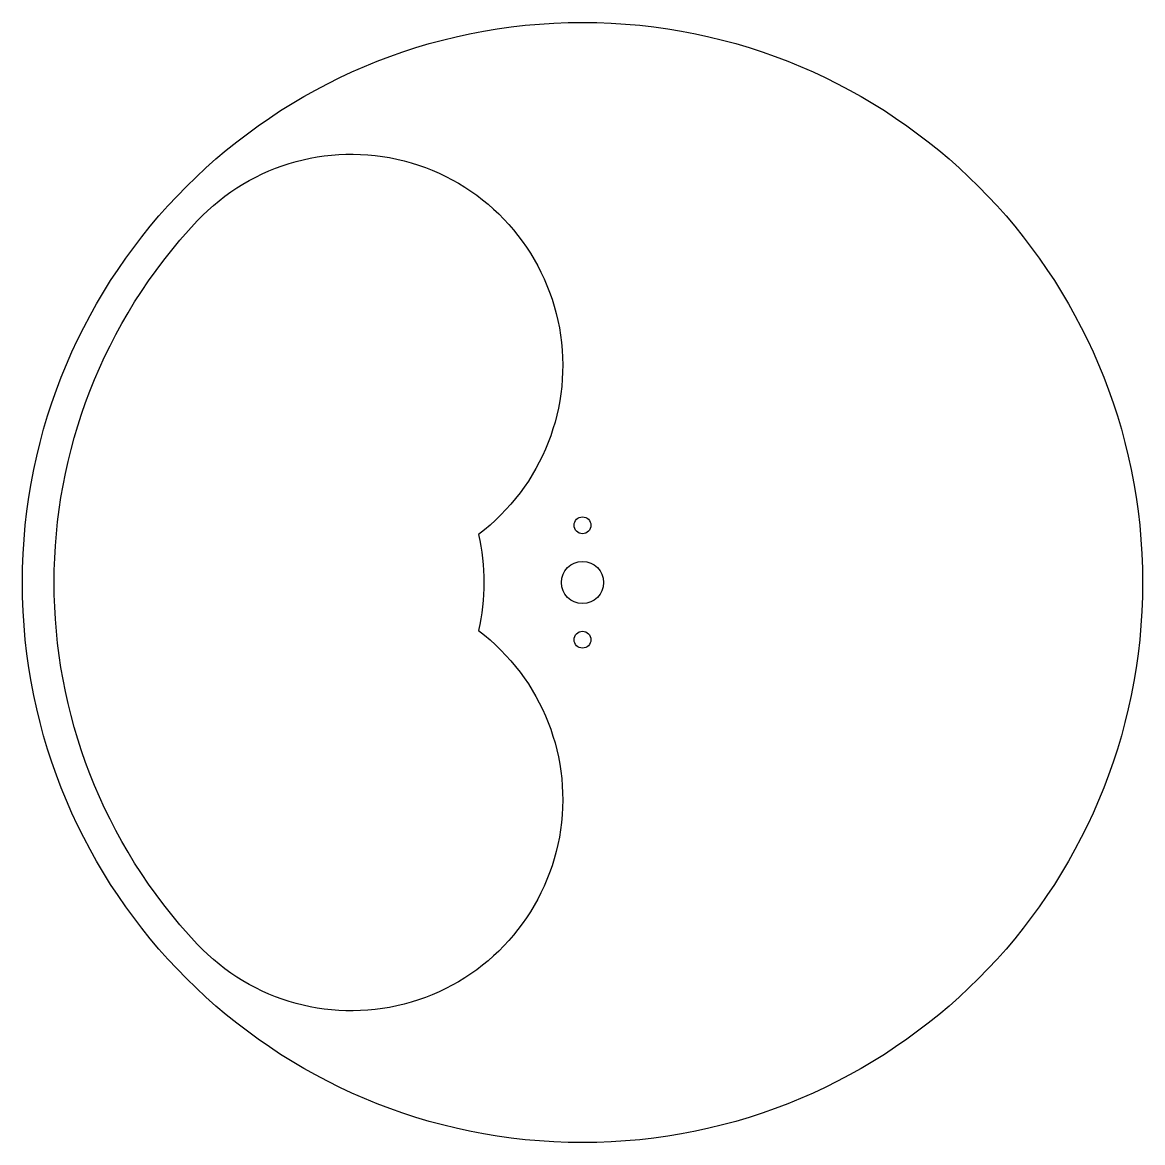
# Model space of a CAD drawing. Header units: millimetres. Extents: x -79 to 79, y -79 to 79.
import ezdxf

# ---------------------------------------------------------------- set-up
doc = ezdxf.new("R2010")
doc.units = ezdxf.units.MM
doc.layers.get('0').update_dxf_attribs({"linetype": 'CONTINUOUS'})

msp = doc.modelspace()

# ---------------------------------------------------------------- linework, layer by layer
msp.add_lwpolyline([(-54.68, 51.33, -1.089677), (-14.76, 6.83, -0.111593), (-14.76, -6.83, -1.089677), (-54.68, -51.33, -0.395824)], format="xyb", close=True)
for centre, radius in [((0, 0), 79.5), ((0, 8.12), 1.2), ((0, 0), 3), ((0, -8.12), 1.2)]:
    msp.add_circle(centre, radius)

doc.saveas('drawing.dxf')
